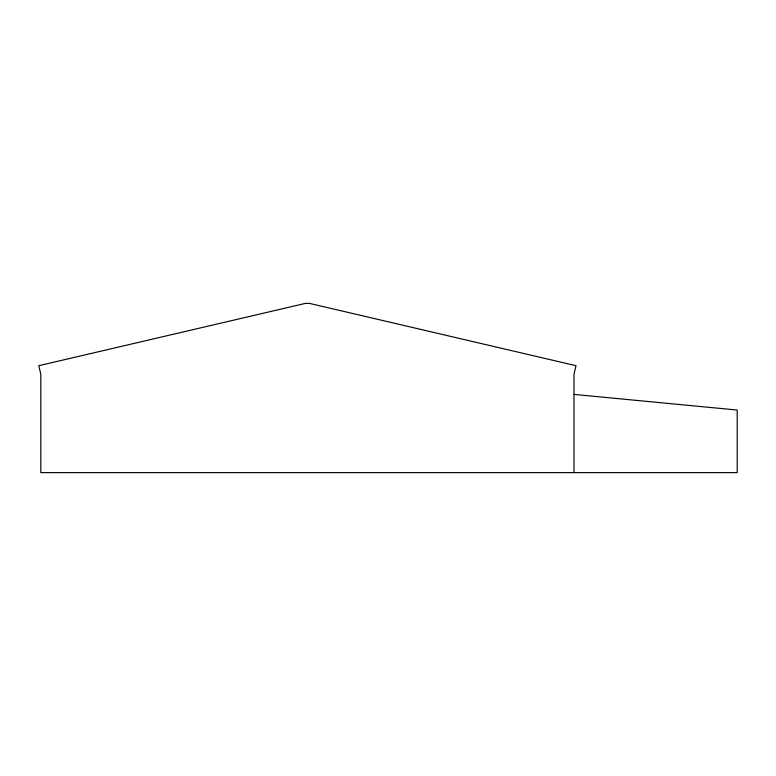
<?xml version="1.0" encoding="UTF-8"?>
<svg xmlns="http://www.w3.org/2000/svg" width="776" height="776" viewBox="0 0 776 776"><rect width="100%" height="100%" fill="white"/><g stroke="black" fill="none" stroke-linecap="round" stroke-linejoin="round"><path stroke-width="1.16" d="M573.988 394.402L737.2 410.048L737.2 472.613L40.818 472.613L40.818 374.323L38.8 365.69L305.385 303.387L309.42 303.387L576.005 365.69L573.988 374.323L573.988 472.613"/></g></svg>
